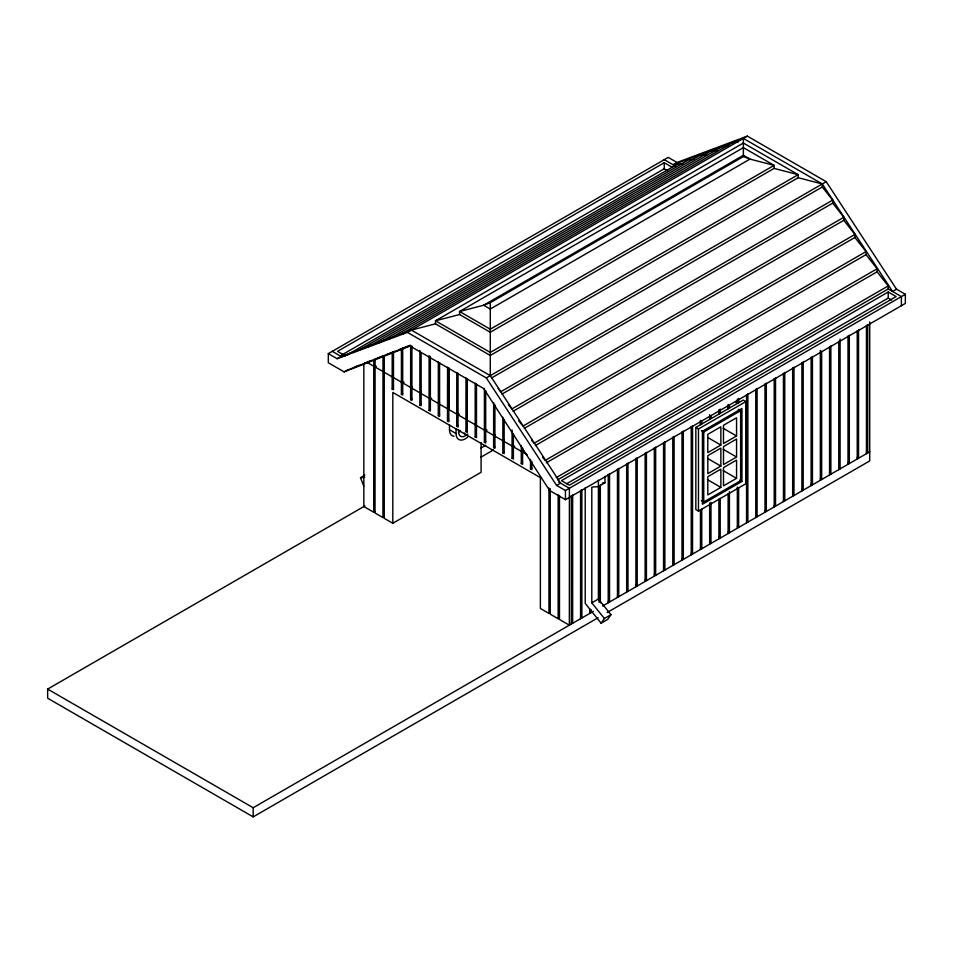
<?xml version="1.0" encoding="UTF-8"?>
<svg xmlns="http://www.w3.org/2000/svg" width="953" height="953" viewBox="0 0 953 953"><rect width="100%" height="100%" fill="white"/><g stroke="black" fill="none" stroke-linecap="round" stroke-linejoin="round"><path stroke-width="1.43" d="M585.213 487.841L585.213 603.416L601.117 623.202L604.405 618.509L610.992 614.709L598.389 599.02L598.389 480.169M610.992 614.709L607.704 619.39L601.117 623.202M328.308 353.623L668.208 157.388L677.047 162.487L747.331 136.124L826.227 181.689L896.523 289.2L905.35 294.298L905.35 303.423L565.451 499.67L549.643 490.533L483.695 388.574L410.064 346.058L344.116 371.884L328.308 362.759L328.308 353.623L337.148 358.721L407.431 332.371L747.331 136.124M672.163 167.275L664.253 162.713L337.529 351.347L345.439 355.91M341.388 355.207L664.253 168.8L667.648 170.754M337.148 358.721L341.091 356.446L411.374 330.083L435.473 323.829L490.283 355.469L798.185 177.711L822.284 183.965L892.568 291.475L896.523 289.2M677.047 162.487L673.092 164.774L743.376 138.411L822.284 183.965L822.284 187.014L832.719 200.106L832.719 203.144L843.822 217.272L843.822 220.31L854.924 234.438L854.924 237.476L866.015 251.604L866.015 254.642L877.117 268.77L877.117 271.808L888.22 285.936L888.22 288.973L557.517 479.907M346.725 355.171L677.428 164.238L682.979 163.582M359.114 350.073L688.531 159.89L694.082 159.234M367.644 347.214L699.633 155.542L706.578 154.72M378.746 342.866L710.735 151.193L717.68 150.371M389.837 338.518L721.838 146.845L728.771 146.023M344.116 371.884L348.071 369.597M373.719 366.202L375.029 365.44M375.029 366.965L376.352 366.202M459.572 314.526L459.572 311.488L483.659 305.234L490.283 302.673L743.376 156.554L749.999 159.103L774.086 165.369L774.086 168.407L490.283 332.263L459.572 314.526L435.473 320.792L435.473 323.829M384.262 370.765L382.939 371.527L367.536 362.64M393.482 376.09L392.159 376.852L384.262 372.289M401.38 382.177L402.702 381.414M393.482 351.74L393.482 389.777L392.159 389.015L393.482 388.264M402.75 382.915L404.024 382.177M410.612 387.502L411.922 386.739M402.702 348.202L402.702 395.102L401.38 394.339L402.702 393.589M421.143 392.064L419.832 392.827L419.832 404.989L421.143 405.752L421.143 352.646M411.922 346.022L411.922 400.427L410.612 399.664L411.922 398.914M429.053 398.151L430.363 397.389M419.832 404.989L421.143 404.239M431.685 398.151L430.411 398.878L438.32 403.453L438.32 361.842M439.595 402.714L438.273 403.476L438.273 415.639L439.595 416.401L439.595 362.593M430.363 356.398L430.363 411.077L429.053 410.314L430.363 409.552M407.431 332.371L486.328 377.924L826.227 181.689M491.569 377.948L822.284 187.014M447.493 408.801L448.815 408.039M438.273 415.639L439.595 414.877M458.036 413.364L456.713 414.126L448.815 409.552L448.851 367.929L448.815 421.726L447.493 420.964L447.541 367.167M447.493 420.964L448.815 420.202M459.346 414.126L458.083 414.853L465.981 419.415L467.256 418.689M832.719 200.106L500.718 391.778L498.109 388.502M502.005 394.077L832.719 203.144M363.784 486.173L360.496 477.691L364.88 475.154M458.036 373.242L458.036 427.051L456.713 426.289L458.036 425.526M475.166 424.764L476.476 424.014M475.202 424.74L467.256 420.202L467.304 378.579L467.256 432.376L465.934 431.614L467.256 430.851M843.822 217.272L511.821 408.944L508.402 404.596M513.107 411.243L843.822 220.31M485.696 429.338L484.386 430.089L476.476 425.526M476.476 383.892L476.476 437.701L475.166 436.939L476.476 436.176M487.019 430.089L485.744 430.827L493.654 435.39L494.917 434.663M598.139 617.711L253.176 816.876L47.65 698.215L47.65 689.09L364.868 505.948M485.696 390.694L485.696 443.026L484.386 442.263L485.696 441.501M480.634 448.232L485.78 445.265M363.832 363.45L363.832 506.543L373.719 512.237L375.029 511.487M522.923 426.11L854.924 234.438M504.149 439.976L502.827 440.739L494.917 436.176M524.21 428.409L854.924 237.476M494.917 404.942L494.917 448.351L493.606 447.588L494.917 446.826M480.634 457.357L493.487 449.935M375.077 358.936L375.029 513L382.939 517.562L384.262 516.812M512.047 446.064L513.369 445.301M502.874 417.295L502.827 452.913L504.149 452.151M514.68 446.064L513.405 446.802L521.315 451.365L522.589 450.626M384.262 355.302L384.262 518.325L392.815 523.268L481.086 472.307L481.086 442.537M866.015 251.604L534.025 443.276L531.464 440.012M513.369 433.627L513.369 459.001L512.047 458.238L513.369 457.476M523.912 451.388L522.589 452.151L527.152 454.736M535.312 445.575L866.015 254.642M521.315 445.551L521.267 463.563L522.589 462.801M530.499 459.417L530.499 468.888L531.81 468.126M877.117 268.77L545.128 460.442L542.567 457.178M546.414 462.741L877.117 271.808M556.23 477.608L888.22 285.936M888.22 292.011L561.496 480.646L569.406 485.208L896.13 296.586L888.22 292.011L888.22 298.098L566.642 483.767M486.328 377.924L556.612 485.434L560.567 483.159L490.283 375.637L411.374 330.083M556.612 485.434L565.451 490.533L905.35 294.298M710.986 415.52L710.986 418.307L709.663 419.07L709.663 414.758M695.833 427.432L743.257 400.046L745.901 401.57L745.901 483.719L698.466 511.106L695.833 509.581L695.833 427.432L698.466 428.957L745.901 401.57M604.976 476.357L604.976 482.754L598.389 486.566L591.801 487.15L591.801 602.832L604.405 618.509M701.36 430.625L703.743 431.995L740.624 410.695L740.624 480.681L703.743 501.969L701.36 500.599M720.861 445.063L707.805 452.604L707.805 434.342L720.861 426.801L720.861 445.063L707.483 437.332M736.562 435.997L723.494 443.538L723.494 425.288L736.562 417.748L736.562 435.997L723.184 428.278M720.861 466.088L707.805 473.629L707.805 455.641L720.861 448.101L720.861 466.088L707.483 458.369M736.562 457.035L723.494 464.564L723.494 446.588L736.562 439.047L736.562 457.035L723.184 449.304M720.861 487.388L707.805 494.929L707.805 476.667L720.861 469.138L720.861 487.388L707.483 479.669M736.562 478.323L723.494 485.863L723.494 467.613L736.562 460.073L736.562 478.323L723.184 470.603M741.946 481.432L702.421 504.256L702.421 431.232L741.946 408.42L741.946 481.432L739.599 480.086M392.815 523.268L392.815 392.445L540.375 477.632L540.375 608.467L548.94 613.41L550.25 612.648M550.25 488.734L550.25 614.161L558.16 618.735L559.482 617.973M591.801 602.832L598.389 599.02M47.65 689.09L253.176 807.739L593.35 611.338M602.582 606.013L869.732 451.77M607.144 612.505L869.732 460.907L869.732 321.959M354.945 366.905L359.067 365.297M364.558 363.141L371.42 360.46M376.923 358.304L382.415 356.148M386.537 354.54L394.78 351.312M398.902 349.691L409.897 345.391M348.31 369.74L410.135 345.534M738.158 141.973L732.94 142.497L400.939 334.169L403.548 333.907M360.496 477.691L364.701 477.31M602.332 482.992L604.976 482.754M774.086 168.407L798.185 174.661L798.185 177.711M664.253 159.663L676.237 166.584M888.22 288.973L901.395 296.586L901.395 305.71M888.22 298.098L891.615 300.052M866.444 452.151L867.754 452.913L867.754 324.58M857.223 457.476L858.534 458.238L858.534 329.905M848.003 462.801L849.314 463.563L849.314 335.23M737.336 401.952L738.646 402.714L738.646 398.449M736.014 402.714L737.336 403.476L737.336 399.116M738.253 409.325L740.624 410.695M838.771 468.126L840.093 468.888L840.093 339.077M728.116 407.276L729.426 408.039L729.426 405.192M829.551 473.45L830.873 474.213L830.873 345.868M718.884 412.601L720.206 413.364L720.206 409.099M820.33 478.775L821.653 479.538L821.653 351.192M709.663 417.545L710.986 418.307M811.11 484.1L812.432 484.863L812.432 356.517M700.443 423.251L701.765 424.014L701.765 421.166M801.89 489.425L803.2 490.187L803.2 361.842M792.67 494.75L793.98 495.512L793.98 367.167M783.437 500.075L784.76 500.837L784.76 372.492M774.217 505.4L775.539 506.162L775.539 377.817M764.997 510.725L766.319 511.487L766.319 383.142M755.777 516.049L757.099 516.812L757.099 388.467M746.556 521.374L747.867 522.137L747.867 393.792M737.336 526.699L738.646 527.45L738.646 487.793M728.116 532.024L729.426 532.775L729.426 491.653M718.884 537.349L720.206 538.1L720.206 498.443M709.663 542.662L710.986 543.424L710.986 502.302M700.443 547.987L701.765 548.749L701.765 509.093M393.482 377.614L401.427 382.153M402.702 382.939L410.648 387.478M411.922 388.264L419.868 392.803L419.868 350.466M421.143 393.589L429.088 398.128M439.595 404.227L447.541 408.766M504.149 441.501L512.095 446.04M691.223 553.312L692.545 554.074L692.545 425.741M332.263 351.347L341.841 356.875M558.625 482.027L569.406 488.258L569.358 625.192L559.482 619.486L559.482 495.536M502.827 452.913L504.149 453.676L504.149 419.487M521.267 463.563L522.589 464.325L522.589 447.719M530.499 468.888L531.81 469.65L531.81 461.359M682.003 558.637L683.313 559.399L683.313 431.066M449.471 424.847L449.471 429.72L456.058 433.52A13.044 7.529 -60 0 0 467.673 437.105M672.782 563.962L674.093 564.724L674.093 436.391M663.55 569.286L664.872 570.049L664.872 441.715M654.33 574.611L655.652 575.374L655.652 447.04M645.11 579.936L646.432 580.699L646.432 452.365M635.889 585.261L637.212 586.024L637.212 457.678M626.669 590.586L627.979 591.348L627.979 463.003M617.449 595.911L618.759 596.673L618.759 468.328M608.228 601.236L609.539 601.998L609.539 473.653M589.776 611.886L591.098 612.648L591.098 609.694M580.556 617.21L581.878 617.973L581.878 489.628M571.335 622.535L572.658 623.298L572.658 494.952M518.658 420.678L522.065 425.026M866.444 325.295L866.444 453.676M857.223 330.62L857.223 459.001M848.003 335.944L848.003 464.325M838.771 341.257L838.771 469.65M829.551 346.582L829.551 474.975M820.33 350.478L820.33 480.3M811.11 357.232L811.11 485.625M801.89 362.557L801.89 490.95M792.67 367.882L792.67 496.275M783.437 373.207L783.437 501.6M774.217 378.532L774.217 506.913M764.997 383.856L764.997 512.237M755.777 389.181L755.777 517.562M746.556 394.506L746.556 522.887M743.376 138.411L743.376 156.554M737.336 487.043L737.336 528.212M728.116 404.441L728.116 408.801M728.116 493.833L728.116 533.537M718.884 409.754L718.884 414.126M718.884 499.158L718.884 538.862M709.663 503.005L709.663 544.187M703.743 431.995L703.743 501.969M700.443 420.404L700.443 424.764M700.443 509.807L700.443 549.512M698.466 428.957L698.466 511.106M691.223 426.456L691.223 554.837M682.003 431.78L682.003 560.161M672.782 437.105L672.782 565.486M664.253 162.713L664.253 168.8M663.55 442.43L663.55 570.811M654.33 447.755L654.33 576.136M645.11 453.068L645.11 581.461M635.889 458.393L635.889 586.786M626.669 463.718L626.669 592.111M617.449 469.043L617.449 597.436M608.228 474.368L608.228 602.761M600.319 484.886L600.319 602.892M598.996 485.601L598.996 602.177M589.776 608.931L589.776 613.41M580.556 490.342L580.556 618.735M571.335 495.667L571.335 624.048M565.451 490.533L565.451 499.67M558.16 494.821L558.16 618.735M548.94 488.019L548.94 613.41M512.095 429.982L512.047 458.238M493.654 402.702L493.606 447.588M490.283 302.673L490.283 375.637M484.422 388.467L484.386 442.263M475.202 383.142L475.166 436.939M465.981 377.817L465.934 431.614M456.761 372.492L456.713 426.289M456.058 428.647L456.058 433.52M429.088 355.672L429.053 410.314M410.648 345.296L410.612 399.664M401.427 348.929L401.38 394.339M392.207 352.479L392.159 389.015M382.987 356.041L382.939 517.562M373.767 359.507L373.719 512.237M253.176 807.739L253.176 816.876M467.911 434.091A5.361 3.097 -60 0 1 464.254 432.96M454.081 436.271A13.044 7.529 -60 0 1 449.471 429.72M466.994 434.58A9.351 5.396 -60 0 1 458.893 429.898M460.406 430.78A9.351 5.396 -60 0 1 458.691 432.019M743.376 143.021L435.473 320.792L490.283 352.431L798.185 174.661L743.376 143.021M743.376 147.632L459.572 311.488L490.283 329.214L774.086 165.369L743.376 147.632M743.376 155.291L483.659 305.234L490.283 309.046L749.999 159.103L743.376 155.291"/></g></svg>
